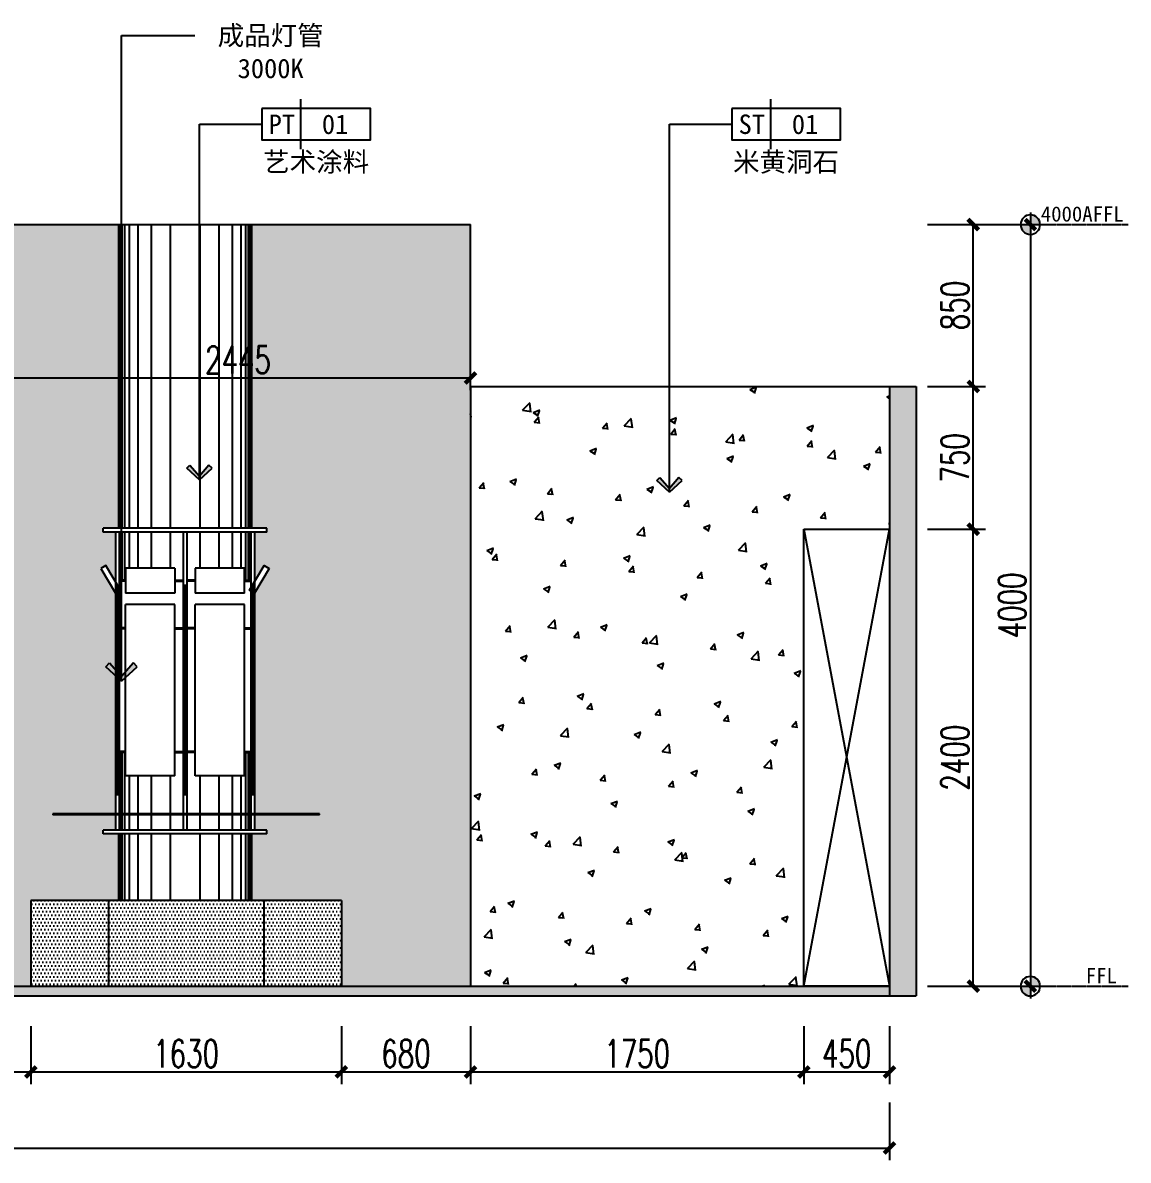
# Model space of a CAD drawing. Header units: millimetres. Extents: x 5625199 to 7433318, y -3316392 to -2552493.
# Drawn here: x 6235339 to 6241145, y -2677437 to -2671463 of the extents above; entities that cross this region are included whole.
import ezdxf
from ezdxf.enums import TextEntityAlignment as Align

# ---------------------------------------------------------------- set-up
doc = ezdxf.new("R2010")
doc.units = ezdxf.units.MM
doc.header["$PDMODE"] = 35
doc.header["$PDSIZE"] = -10
doc.linetypes.add('M-CENTER', pattern=[11.25, 7.5, -1.25, 1.25, -1.25])
for name, color, linetype in [('155', 155, 'Continuous'), ('DIM', 7, 'Continuous'), ('PL-天花', 30, 'Continuous'), ('PL-文字标注', 2, 'Continuous')]:
    doc.layers.add(name, color=color, linetype=linetype)
doc.styles.add('03.YBC-宋体2.5', font='', dxfattribs={"width": 0.8, "height": 2.5})
doc.styles.add('dop-S', font='')
doc.styles.add('XZC', font='SIMPLEX.SHX', dxfattribs={"width": 0.7, "bigfont": 'hztxt.shx'})
doc.styles.add('标注-尺寸', font='simplex.shx', dxfattribs={"width": 0.7})
doc.styles.get('03.YBC-宋体2.5').set_extended_font_data('SimSun')
doc.styles.get('dop-S').set_extended_font_data('SimSun')
doc.linetypes.add('LED_LINE', pattern='A,12.7,-5.08,["LED",XZC,S=2.54,R=0,X=-2.54,Y=-1.27],-6.349999999999999', length=24.13)
doc.dimstyles.new('90', dxfattribs={"dimscale": 0.9, "dimtxt": 150, "dimasz": 50, "dimexe": 120, "dimexo": 150, "dimgap": 30, "dimtad": 1, "dimdec": 0, "dimrnd": 5, "dimdsep": 46, "dimtxsty": '标注-尺寸', "dimblk": 'ARCHTICK', "dimcen": 0.2, "dimclrd": 8, "dimclre": 8, "dimclrt": 2, "dimadec": 0, "dimazin": 0, "dimtfac": 1, "dimtdec": 0, "dimtmove": 2, "dimatfit": 3, "dimldrblk": 'ccccc', "dimfxl": 300, "dimfxlon": 1, "dimtolj": 1, "dimtzin": 0, "dimarcsym": 0})
doc.dimstyles.new('副本 100', dxfattribs={"dimscale": 0.8, "dimtxt": 180, "dimasz": 70, "dimexe": 80, "dimexo": 100, "dimgap": 30, "dimtad": 1, "dimdec": 0, "dimrnd": 5, "dimdsep": 46, "dimtxsty": '标注-尺寸', "dimblk": 'ARCHTICK', "dimcen": 0.2, "dimdle": 5, "dimclrd": 8, "dimclre": 8, "dimclrt": 2, "dimadec": 0, "dimazin": 0, "dimtfac": 1, "dimtdec": 0, "dimtmove": 2, "dimatfit": 3, "dimldrblk": 'ccccc', "dimfxl": 300, "dimfxlon": 1, "dimtolj": 1, "dimtzin": 0, "dimarcsym": 0})

# ---------------------------------------------------------------- blocks, each defined once
blk = doc.blocks.new('_ArchTick')
at = {"color": 0, "linetype": 'ByBlock', "const_width": 0.4}
blk.add_lwpolyline([(-0.5, -0.5), (0.5, 0.5)], dxfattribs=at)
blk = doc.blocks.new('*D245')
at = {"layer": '155', "color": 8, "lineweight": -2, "ltscale": 500, "transparency": 16777216}
for p, q in [((6222892.697539439, -2676732.718903087), (6222892.697539439, -2677036.718903087)), ((6235381.680402946, -2676732.718903087), (6235381.680402946, -2677036.718903087)), ((6222888.69753944, -2676972.718903087), (6235385.680402946, -2676972.718903087))]:
    blk.add_line(p, q, dxfattribs=at)
at = {"layer": 'Defpoints', "color": 0, "transparency": 16777216}
for p in [(6222892.697539439, -2676522.718903087), (6235381.680402946, -2676522.718903087), (6235381.680402946, -2676972.718903087)]:
    blk.add_point(p, dxfattribs=at)
at = {"layer": '155', "color": 8, "linetype": 'ByBlock', "lineweight": -2, "transparency": 16777216, "xscale": 56, "yscale": 56, "zscale": 56, "rotation": 180}
blk.add_blockref('_ArchTick', (6222892.697539439, -2676972.718903087), dxfattribs=at)
at = {"layer": '155', "color": 8, "linetype": 'ByBlock', "lineweight": -2, "transparency": 16777216, "xscale": 56, "yscale": 56, "zscale": 56}
blk.add_blockref('_ArchTick', (6235381.680402946, -2676972.718903087), dxfattribs=at)
at = {"layer": '155', "color": 2, "ltscale": 500, "transparency": 16777216, "insert": (6229137.188971193, -2676876.718903086), "char_height": 144, "attachment_point": 5, "style": '标注-尺寸'}
blk.add_mtext('\\A1;12490', dxfattribs=at)
blk = doc.blocks.new('ccccc')
h = blk.add_hatch(color=44)
h.dxf.hatch_style = 1
h.paths.add_polyline_path([(-1.713128774543291, -1.115298350458032), (-1.349075249163432, -1.474599215202033), (1e-16, 1e-16), (-1.349075249163432, 1.474599215202033), (-1.713128774543291, 1.115298350458032), (-0.4242640688316899, -1e-16)])
at = {"color": 44}
for p, q in [((-1.349075249163432, 1.474599215202033), (-1.713128774543291, 1.115298350458032)), ((-1.713128774543291, 1.115298350458032), (-0.4242640688316898, 0)), ((0, 0), (-1.349075249163432, 1.474599215202033)), ((-0.4242640688316898, 0), (-5.066636229632421, 0)), ((-1.713128774543291, -1.115298350458032), (-0.4242640688316898, 0)), ((0, 0), (-1.349075249163432, -1.474599215202033)), ((-1.349075249163432, -1.474599215202033), (-1.713128774543291, -1.115298350458032))]:
    blk.add_line(p, q, dxfattribs=at)
blk = doc.blocks.new('*D246')
at = {"layer": '155', "color": 8, "lineweight": -2, "ltscale": 500, "transparency": 16777216}
for p, q in [((6235381.680402946, -2676732.718903087), (6235381.680402946, -2677036.718903087)), ((6237012.620510621, -2676732.718903087), (6237012.620510621, -2677036.718903087)), ((6235377.680402946, -2676972.718903087), (6237016.620510622, -2676972.718903087))]:
    blk.add_line(p, q, dxfattribs=at)
at = {"layer": 'Defpoints', "color": 0, "transparency": 16777216}
for p in [(6235381.680402946, -2676522.718903087), (6237012.620510621, -2676522.718903087), (6237012.620510621, -2676972.718903087)]:
    blk.add_point(p, dxfattribs=at)
at = {"layer": '155', "color": 8, "linetype": 'ByBlock', "lineweight": -2, "transparency": 16777216, "xscale": 56, "yscale": 56, "zscale": 56, "rotation": 180}
blk.add_blockref('_ArchTick', (6235381.680402946, -2676972.718903087), dxfattribs=at)
at = {"layer": '155', "color": 8, "linetype": 'ByBlock', "lineweight": -2, "transparency": 16777216, "xscale": 56, "yscale": 56, "zscale": 56}
blk.add_blockref('_ArchTick', (6237012.620510621, -2676972.718903087), dxfattribs=at)
at = {"layer": '155', "color": 2, "ltscale": 500, "transparency": 16777216, "insert": (6236197.150456783, -2676876.718903086), "char_height": 144, "attachment_point": 5, "style": '标注-尺寸'}
blk.add_mtext('\\A1;1630', dxfattribs=at)
blk = doc.blocks.new('*D247')
at = {"layer": '155', "color": 8, "lineweight": -2, "ltscale": 500, "transparency": 16777216}
for p, q in [((6237012.620510621, -2676732.718903087), (6237012.620510621, -2677036.718903087)), ((6237690.949587491, -2676732.718903087), (6237690.949587491, -2677036.718903087)), ((6237008.620510621, -2676972.718903087), (6237694.949587492, -2676972.718903087))]:
    blk.add_line(p, q, dxfattribs=at)
at = {"layer": 'Defpoints', "color": 0, "transparency": 16777216}
for p in [(6237690.949587491, -2676394.613368108), (6237012.620510621, -2676522.718903087), (6237690.949587491, -2676972.718903087)]:
    blk.add_point(p, dxfattribs=at)
at = {"layer": '155', "color": 8, "linetype": 'ByBlock', "lineweight": -2, "transparency": 16777216, "xscale": 56, "yscale": 56, "zscale": 56, "rotation": 180}
blk.add_blockref('_ArchTick', (6237012.620510621, -2676972.718903087), dxfattribs=at)
at = {"layer": '155', "color": 8, "linetype": 'ByBlock', "lineweight": -2, "transparency": 16777216, "xscale": 56, "yscale": 56, "zscale": 56}
blk.add_blockref('_ArchTick', (6237690.949587491, -2676972.718903087), dxfattribs=at)
at = {"layer": '155', "color": 2, "ltscale": 500, "transparency": 16777216, "insert": (6237351.785049057, -2676876.718903086), "char_height": 144, "attachment_point": 5, "style": '标注-尺寸'}
blk.add_mtext('\\A1;680', dxfattribs=at)
blk = doc.blocks.new('*D248')
at = {"layer": '155', "color": 8, "lineweight": -2, "ltscale": 500, "transparency": 16777216}
for p, q in [((6237690.949587491, -2676732.718903087), (6237690.949587491, -2677036.718903087)), ((6239441.164102433, -2676732.718903087), (6239441.164102433, -2677036.718903087)), ((6237686.949587491, -2676972.718903087), (6239445.164102432, -2676972.718903087))]:
    blk.add_line(p, q, dxfattribs=at)
at = {"layer": 'Defpoints', "color": 0, "transparency": 16777216}
for p in [(6237690.949587491, -2676394.613368108), (6239441.164102433, -2676522.718903087), (6239441.164102433, -2676972.718903087)]:
    blk.add_point(p, dxfattribs=at)
at = {"layer": '155', "color": 8, "linetype": 'ByBlock', "lineweight": -2, "transparency": 16777216, "xscale": 56, "yscale": 56, "zscale": 56, "rotation": 180}
blk.add_blockref('_ArchTick', (6237690.949587491, -2676972.718903087), dxfattribs=at)
at = {"layer": '155', "color": 8, "linetype": 'ByBlock', "lineweight": -2, "transparency": 16777216, "xscale": 56, "yscale": 56, "zscale": 56}
blk.add_blockref('_ArchTick', (6239441.164102433, -2676972.718903087), dxfattribs=at)
at = {"layer": '155', "color": 2, "ltscale": 500, "transparency": 16777216, "insert": (6238566.056844962, -2676876.718903086), "char_height": 144, "attachment_point": 5, "style": '标注-尺寸'}
blk.add_mtext('\\A1;1750', dxfattribs=at)
blk = doc.blocks.new('*D249')
at = {"layer": '155', "color": 8, "lineweight": -2, "ltscale": 500, "transparency": 16777216}
for p, q in [((6239441.164102433, -2676732.718903087), (6239441.164102433, -2677036.718903087)), ((6239891.164102432, -2676732.718903087), (6239891.164102432, -2677036.718903087)), ((6239437.164102432, -2676972.718903087), (6239895.164102432, -2676972.718903087))]:
    blk.add_line(p, q, dxfattribs=at)
at = {"layer": 'Defpoints', "color": 0, "transparency": 16777216}
for p in [(6239441.164102433, -2676522.718903087), (6239891.164102432, -2676572.718903087), (6239891.164102432, -2676972.718903087)]:
    blk.add_point(p, dxfattribs=at)
at = {"layer": '155', "color": 8, "linetype": 'ByBlock', "lineweight": -2, "transparency": 16777216, "xscale": 56, "yscale": 56, "zscale": 56, "rotation": 180}
blk.add_blockref('_ArchTick', (6239441.164102433, -2676972.718903087), dxfattribs=at)
at = {"layer": '155', "color": 8, "linetype": 'ByBlock', "lineweight": -2, "transparency": 16777216, "xscale": 56, "yscale": 56, "zscale": 56}
blk.add_blockref('_ArchTick', (6239891.164102432, -2676972.718903087), dxfattribs=at)
at = {"layer": '155', "color": 2, "ltscale": 500, "transparency": 16777216, "insert": (6239666.164102431, -2676876.718903086), "char_height": 144, "attachment_point": 5, "style": '标注-尺寸'}
blk.add_mtext('\\A1;450', dxfattribs=at)
blk = doc.blocks.new('*D370')
at = {"layer": '155', "color": 8, "lineweight": -2, "ltscale": 500, "transparency": 16777216}
for p, q in [((6216061.580152604, -2677132.718903087), (6216061.580152604, -2677436.718903087)), ((6239891.164102432, -2677132.718903087), (6239891.164102432, -2677436.718903087)), ((6216057.580152604, -2677372.718903086), (6239895.164102432, -2677372.718903086))]:
    blk.add_line(p, q, dxfattribs=at)
at = {"layer": 'Defpoints', "color": 0, "transparency": 16777216}
for p in [(6216061.580152604, -2676522.718903087), (6239891.164102432, -2676572.718903087), (6239891.164102432, -2677372.718903086)]:
    blk.add_point(p, dxfattribs=at)
at = {"layer": '155', "color": 8, "linetype": 'ByBlock', "lineweight": -2, "transparency": 16777216, "xscale": 56, "yscale": 56, "zscale": 56, "rotation": 180}
blk.add_blockref('_ArchTick', (6216061.580152604, -2677372.718903086), dxfattribs=at)
at = {"layer": '155', "color": 8, "linetype": 'ByBlock', "lineweight": -2, "transparency": 16777216, "xscale": 56, "yscale": 56, "zscale": 56}
blk.add_blockref('_ArchTick', (6239891.164102432, -2677372.718903086), dxfattribs=at)
at = {"layer": '155', "color": 2, "ltscale": 500, "transparency": 16777216, "insert": (6227976.372127518, -2677276.718903087), "char_height": 144, "attachment_point": 5, "style": '标注-尺寸'}
blk.add_mtext('\\A1;23830', dxfattribs=at)
blk = doc.blocks.new('子标高')
h = blk.add_hatch(color=256)
edge = h.paths.add_edge_path()
edge.add_arc((-600.2409431565975, 0.2411642588631366), 50.95940477876863, 89.72884797535391, 180.2711520246482, ccw=False)
edge.add_line((-599.9997788977342, 51.19999838216973), (-599.9997788977342, -3.638e-12))
edge.add_line((-599.9997788977342, 0), (-651.1997772799077, 0))
edge = h.paths.add_edge_path()
edge.add_arc((-599.7586146388712, -0.2411642588667746), 50.95940477876958, -90.27115202464557, 0.271152024646824, ccw=False)
edge.add_line((-599.9997788977342, -51.19999838217336), (-599.9997788977342, 0))
edge.add_line((-599.9997788977342, 0), (-548.7997805155609, 0))
for p, q in [((-599.9997788977342, 63.99999797771307), (-599.9997788977342, -63.9999979777167)), ((-200, 0), (-709.9997754219294, 0))]:
    blk.add_line(p, q)
at = {"linetype": 'M-CENTER', "ltscale": 0.5}
blk.add_line((-709.9997754219294, -3.63798e-11), (-1113.972843062991, 9.8225428e-09), dxfattribs=at)
at = {"color": 5}
blk.add_circle((-599.9997788977342, 0), 51.19999838217196, dxfattribs=at)
at = {"style": 'dop-S'}
blk.add_attdef('标高', (-1232.206651260485, 15.99306680168956), '', height=99.99999684017963, dxfattribs=at)
blk = doc.blocks.new('母标高')
h = blk.add_hatch(color=256)
edge = h.paths.add_edge_path()
edge.add_arc((-600.2409431565975, 0.2411642588631366), 50.95940477876863, 89.72884797535391, 180.2711520246482, ccw=False)
edge.add_line((-599.9997788977342, 51.19999838216973), (-599.9997788977342, -3.638e-12))
edge.add_line((-599.9997788977342, 0), (-651.1997772799077, 0))
edge = h.paths.add_edge_path()
edge.add_arc((-599.7586146388712, -0.2411642588667746), 50.95940477876958, -90.27115202464557, 0.271152024646824, ccw=False)
edge.add_line((-599.9997788977342, -51.19999838217336), (-599.9997788977342, 0))
edge.add_line((-599.9997788977342, 0), (-548.7997805155609, 0))
for p, q in [((-599.9997788977342, 63.99999797771307), (-599.9997788977342, -63.9999979777167)), ((-200, 0), (-709.9997754219294, 0))]:
    blk.add_line(p, q)
at = {"linetype": 'M-CENTER', "ltscale": 0.5}
blk.add_line((-709.9997754219294, -3.63798e-11), (-1113.972843062991, 9.8225428e-09), dxfattribs=at)
at = {"color": 5}
blk.add_circle((-599.9997788977342, 0), 51.19999838217196, dxfattribs=at)
at = {"style": 'dop-S'}
blk.add_attdef('标高', (-1104.391530706991, 15.99306680168956), '', height=99.99999684017963, dxfattribs=at)
blk = doc.blocks.new('*D472')
at = {"layer": '155', "color": 8, "lineweight": -2, "ltscale": 500, "transparency": 16777216}
for p, q in [((6240091.269819521, -2674122.718903086), (6240395.269819521, -2674122.718903086)), ((6240331.269819521, -2676526.718903087), (6240331.269819521, -2674118.718903086)), ((6240091.269819521, -2676522.718903087), (6240395.269819521, -2676522.718903087))]:
    blk.add_line(p, q, dxfattribs=at)
at = {"layer": 'Defpoints', "color": 0, "transparency": 16777216}
for p in [(6239441.164102433, -2674122.718903086), (6240331.269819521, -2674122.718903086), (6239219.392848182, -2676522.718903087)]:
    blk.add_point(p, dxfattribs=at)
at = {"layer": '155', "color": 8, "linetype": 'ByBlock', "lineweight": -2, "transparency": 16777216, "xscale": 56, "yscale": 56, "zscale": 56}
for p, rotation in [((6240331.269819521, -2674122.718903086), 90), ((6240331.269819521, -2676522.718903087), 270)]:
    blk.add_blockref('_ArchTick', p, dxfattribs=dict(at, rotation=rotation))
at = {"layer": '155', "color": 2, "ltscale": 500, "transparency": 16777216, "insert": (6240235.269819521, -2675322.718903087), "char_height": 144, "attachment_point": 5, "rotation": 90, "style": '标注-尺寸'}
blk.add_mtext('\\A1;2400', dxfattribs=at)
blk = doc.blocks.new('*D473')
at = {"layer": '155', "color": 8, "lineweight": -2, "ltscale": 500, "transparency": 16777216}
for p, q in [((6240091.269819521, -2673372.718903087), (6240395.269819521, -2673372.718903087)), ((6240331.269819521, -2674126.718903087), (6240331.269819521, -2673368.718903087)), ((6240091.269819521, -2674122.718903086), (6240395.269819521, -2674122.718903086))]:
    blk.add_line(p, q, dxfattribs=at)
at = {"layer": 'Defpoints', "color": 0, "transparency": 16777216}
for p in [(6237922.580666791, -2673372.718903087), (6240331.269819521, -2673372.718903087), (6239441.164102433, -2674122.718903086)]:
    blk.add_point(p, dxfattribs=at)
at = {"layer": '155', "color": 8, "linetype": 'ByBlock', "lineweight": -2, "transparency": 16777216, "xscale": 56, "yscale": 56, "zscale": 56}
for p, rotation in [((6240331.269819521, -2673372.718903087), 90), ((6240331.269819521, -2674122.718903086), 270)]:
    blk.add_blockref('_ArchTick', p, dxfattribs=dict(at, rotation=rotation))
at = {"layer": '155', "color": 2, "ltscale": 500, "transparency": 16777216, "insert": (6240235.269819521, -2673747.718903087), "char_height": 144, "attachment_point": 5, "rotation": 90, "style": '标注-尺寸'}
blk.add_mtext('\\A1;750', dxfattribs=at)
blk = doc.blocks.new('*D474')
at = {"layer": '155', "color": 8, "lineweight": -2, "ltscale": 500, "transparency": 16777216}
for p, q in [((6240091.269819521, -2672522.718903087), (6240395.269819521, -2672522.718903087)), ((6240331.269819521, -2673376.718903087), (6240331.269819521, -2672518.718903087)), ((6240091.269819521, -2673372.718903087), (6240395.269819521, -2673372.718903087))]:
    blk.add_line(p, q, dxfattribs=at)
at = {"layer": 'Defpoints', "color": 0, "transparency": 16777216}
for p in [(6237690.949587491, -2672522.718903087), (6240331.269819521, -2672522.718903087), (6237922.580666791, -2673372.718903087)]:
    blk.add_point(p, dxfattribs=at)
at = {"layer": '155', "color": 8, "linetype": 'ByBlock', "lineweight": -2, "transparency": 16777216, "xscale": 56, "yscale": 56, "zscale": 56}
for p, rotation in [((6240331.269819521, -2672522.718903087), 90), ((6240331.269819521, -2673372.718903087), 270)]:
    blk.add_blockref('_ArchTick', p, dxfattribs=dict(at, rotation=rotation))
at = {"layer": '155', "color": 2, "ltscale": 500, "transparency": 16777216, "insert": (6240235.269819521, -2672947.718903087), "char_height": 144, "attachment_point": 5, "rotation": 90, "style": '标注-尺寸'}
blk.add_mtext('\\A1;850', dxfattribs=at)
blk = doc.blocks.new('*D475')
at = {"layer": '155', "color": 8, "lineweight": -2, "ltscale": 500, "transparency": 16777216}
for p, q in [((6240391.269598419, -2672522.718903087), (6240695.269598419, -2672522.718903087)), ((6240631.269598419, -2672518.718903087), (6240631.269598419, -2676526.718903087)), ((6240391.269598419, -2676522.718903087), (6240695.269598419, -2676522.718903087))]:
    blk.add_line(p, q, dxfattribs=at)
at = {"layer": 'Defpoints', "color": 0, "transparency": 16777216}
for p in [(6237690.949587491, -2672522.718903087), (6238831.370305717, -2676522.718903087), (6240631.269598419, -2676522.718903087)]:
    blk.add_point(p, dxfattribs=at)
at = {"layer": '155', "color": 8, "linetype": 'ByBlock', "lineweight": -2, "transparency": 16777216, "xscale": 56, "yscale": 56, "zscale": 56}
for p, rotation in [((6240631.269598419, -2672522.718903087), 90), ((6240631.269598419, -2676522.718903087), 270)]:
    blk.add_blockref('_ArchTick', p, dxfattribs=dict(at, rotation=rotation))
at = {"layer": '155', "color": 2, "ltscale": 500, "transparency": 16777216, "insert": (6240535.269598418, -2674522.718903087), "char_height": 144, "attachment_point": 5, "rotation": 90, "style": '标注-尺寸'}
blk.add_mtext('\\A1;4000', dxfattribs=at)
blk = doc.blocks.new('*D476')
at = {"layer": '155', "color": 8, "lineweight": -2, "ltscale": 500, "transparency": 16777216}
for p, q in [((6235248.44763785, -2673568.6005601), (6235248.44763785, -2673264.600560099)), ((6237690.949587491, -2673392.718903087), (6237690.949587491, -2673264.600560099)), ((6237694.949587492, -2673328.6005601), (6235244.44763785, -2673328.6005601))]:
    blk.add_line(p, q, dxfattribs=at)
at = {"layer": 'Defpoints', "color": 0, "transparency": 16777216}
for p in [(6235248.44763785, -2673328.6005601), (6237690.949587491, -2673472.718903087), (6235248.44763785, -2673672.718903087)]:
    blk.add_point(p, dxfattribs=at)
at = {"layer": '155', "color": 8, "linetype": 'ByBlock', "lineweight": -2, "transparency": 16777216, "xscale": 56, "yscale": 56, "zscale": 56, "rotation": 180}
blk.add_blockref('_ArchTick', (6235248.44763785, -2673328.6005601), dxfattribs=at)
at = {"layer": '155', "color": 8, "linetype": 'ByBlock', "lineweight": -2, "transparency": 16777216, "xscale": 56, "yscale": 56, "zscale": 56}
blk.add_blockref('_ArchTick', (6237690.949587491, -2673328.6005601), dxfattribs=at)
at = {"layer": '155', "color": 2, "ltscale": 500, "transparency": 16777216, "insert": (6236469.698612672, -2673232.600560099), "char_height": 144, "attachment_point": 5, "style": '标注-尺寸'}
blk.add_mtext('\\A1;2445', dxfattribs=at)
blk = doc.blocks.new('*U604')
at = {"color": 50}
blk.add_line((-9.000000000004574, 3.200000000014711), (-9.000000000004574, -3.200000000014711), dxfattribs=at)
at = {"color": 150}
blk.add_lwpolyline([(-14.00000000000457, 2.000000000014665), (-13.99999999999542, -2.000000000014665), (4.5759e-12, -2.000000000014665), (-4.5759e-12, 2.000000000014665)], close=True, dxfattribs=at)
at = {"color": 50, "style": '03.YBC-宋体2.5', "flags": 8}
for tag, p in [('PT', (-11.41203370425435, -0.0169426641272139)), ('01', (-4.560573803961943, -0.0169426641272139)), ('材料名称', (-7.000000000004575, -4.854991556547588))]:
    blk.add_attdef(tag, text='', height=2.5, dxfattribs=at).set_placement(p, align=Align.MIDDLE_CENTER)

msp = doc.modelspace()

# ---------------------------------------------------------------- hatches: boundary and pattern name
at = {"layer": '155', "ltscale": 500}
h = msp.add_hatch(dxfattribs=at)
h.set_pattern_fill('CONC', color=250, scale=8)
h.set_pattern_definition([(0, (273595.864621, -417279.7072739999), (0, 203.2), [0, -203.2]), (0, (273597.896621, -417350.827274), (0, 203.2), [0, -203.2]), (0, (273603.992621, -417241.099274), (0, 203.2), [0, -203.2]), (338.1986, (273498.328621, -417304.091274), (609.6000554757884, -203.1999818137321), [21.8852496, -1072.3802784]), (216.8699, (273518.648621, -417312.219274), (609.5999833019285, 406.400025047106), [10.16, -1005.84]), (130.6013, (273510.520621, -417318.315274), (1016.000085595377, -1219.199800489247), [18.734024, -1854.6773168]), (206.5651, (273443.464621, -417342.699274), (-203.1998288935924, -203.2002660693446), [4.543755199999999, -449.8252624]), (326.3099, (273439.400621, -417344.731274), (406.3999101390997, -203.2002711718613), [7.3265792, -725.3215872]), (108.4349, (273445.496621, -417348.7952739999), (-203.1996755348543, 406.4000883092897), [6.4257936, -636.149096]), (225, (273573.512621, -417363.0192740001), (-2.84e-14, -203.2000628800271), [8.6209632, -278.7471184]), (0, (273567.416621, -417369.115274), (203.2, 203.2), [12.192, -191.008]), (135, (273579.608621, -417369.115274), (-203.2000651427688, 1.42e-14), [8.62096, -278.7471184]), (251.5651, (273549.128621, -417232.971274), (203.1996750288869, 406.4000918510402), [6.425792, -636.149096]), (0, (273547.096621, -417239.0672739999), (203.2, 203.2), [10.16, -193.04]), (143.1301, (273557.256621, -417239.0672739999), (-609.5999833019285, 406.4000250471062), [10.16, -1005.84]), (213.6901, (273441.432621, -417230.9392739999), (406.3999074765397, 203.2002693968192), [7.326576, -725.3215872]), (341.5650999999999, (273435.336621, -417235.003274), (-406.4000918510401, 203.1996750288873), [12.851584, -629.7233023999999]), (126.8699, (273447.528621, -417239.0672739999), (406.400025047106, -609.5999833019285), [10.16, -1005.84]), (0, (273500.360621, -417239.0672739999), (0, 203.2), [0, -203.2]), (0, (273445.496621, -417291.899274), (0, 203.2), [0, -203.2]), (0, (273502.392621, -417367.083274), (0, 203.2), [0, -203.2]), (0, (273557.256621, -417304.091274), (0, 203.2), [0, -203.2]), (0, (273498.328621, -417269.547274), (0, 203.2), [0, -203.2]), (0, (273453.624621, -417263.451274), (0, 203.2), [0, -203.2]), (0, (273471.912621, -417275.6432739999), (0, 203.2), [0, -203.2]), (0, (273463.784621, -417324.4112739999), (0, 203.2), [0, -203.2]), (0, (273415.016621, -417316.283274), (0, 203.2), [0, -203.2]), (0, (273417.048621, -417269.547274), (0, 203.2), [0, -203.2]), (0, (273410.952621, -417224.843274), (0, 203.2), [0, -203.2]), (0, (273473.944621, -417216.7152740001), (0, 203.2), [0, -203.2]), (0, (273518.648621, -417208.587274), (0, 203.2), [0, -203.2]), (0, (273589.768621, -417216.7152740001), (0, 203.2), [0, -203.2]), (0, (273541.0006209999, -417279.7072739999), (0, 203.2), [0, -203.2]), (0, (273520.680621, -417243.131274), (0, 203.2), [0, -203.2]), (0, (273536.936621, -417340.667274), (0, 203.2), [0, -203.2]), (0, (273475.976621, -417350.827274), (0, 203.2), [0, -203.2]), (0, (273536.936621, -417395.531274), (0, 203.2), [0, -203.2]), (0, (273469.880621, -417383.3392739999), (0, 203.2), [0, -203.2]), (0, (273404.856621, -417389.435274), (0, 203.2), [0, -203.2]), (0, (273429.2406210001, -417399.595274), (0, 203.2), [0, -203.2]), (0, (273431.272621, -417371.1472739999), (0, 203.2), [0, -203.2]), (0, (273567.416621, -417403.659274), (0, 203.2), [0, -203.2]), (0, (273591.800621, -417320.347274), (0, 203.2), [0, -203.2]), (0, (273581.640621, -417259.387274), (0, 203.2), [0, -203.2]), (0, (273488.168621, -417405.691274), (0, 203.2), [0, -203.2])])
h.paths.add_polyline_path([(6221706.489075836, -2674457.718903087), (6221629.824633869, -2674328.790382822), (6221655.610337919, -2674313.457494429), (6221706.170715699, -2674398.486153395), (6221706.170715699, -2674137.718903087), (6221641.241131251, -2674137.718903087), (6221641.241131251, -2674117.718903087), (6221723.24113125, -2674117.718903087), (6221723.24113125, -2672522.718903087), (6216061.580152604, -2672522.718903087), (6216061.580152604, -2676522.718903087), (6216557.394488718, -2676522.718903087), (6216557.394488718, -2674122.718903086), (6218016.586826595, -2674122.718903086), (6218016.586826595, -2676522.718903087), (6221261.757431764, -2676522.718903087), (6221261.757431764, -2676072.718903086), (6221721.24113125, -2676072.718903086), (6221721.24113125, -2675722.718903087), (6221641.241131251, -2675722.718903087), (6221641.241131251, -2675702.718903087), (6221706.170715699, -2675702.718903087)])
h.paths.add_polyline_path([(6222436.311546801, -2675622.718903087), (6222694.328664666, -2675622.718903087), (6222694.328664666, -2673672.718903087), (6235248.44763785, -2673672.718903087), (6235248.44763785, -2675622.718903087), (6222777.227485602, -2675622.718903087), (6222694.328664666, -2675622.718903087), (6222436.311546801, -2675622.718903087), (6222436.311546801, -2675702.718903087), (6222501.241131251, -2675702.718903087), (6222501.241131251, -2675722.718903087), (6222421.24113125, -2675722.718903087), (6222421.24113125, -2676072.718903086), (6222892.697539439, -2676072.718903086), (6222892.697539439, -2676522.718903087), (6235381.680402946, -2676522.718903087), (6235381.680402946, -2676072.718903086), (6235841.164102432, -2676072.718903086), (6235841.164102432, -2675722.718903087), (6235761.164102432, -2675722.718903087), (6235761.164102432, -2675702.718903087), (6235826.09368688, -2675702.718903087), (6235826.412047018, -2674457.718903087), (6235749.74760505, -2674328.790382822), (6235775.533309102, -2674313.457494429), (6235826.09368688, -2674398.486153395), (6235826.09368688, -2674137.718903087), (6235761.164102432, -2674137.718903087), (6235761.164102432, -2674117.718903087), (6235843.164102432, -2674117.718903087), (6235843.164102432, -2672522.718903087), (6222419.241131251, -2672522.718903087), (6222419.241131251, -2674117.718903087), (6222501.241131251, -2674117.718903087), (6222501.241131251, -2674137.718903087), (6222436.311546801, -2674137.718903087), (6222436.311546801, -2674398.486153397), (6222486.871924582, -2674313.457494429), (6222512.657628633, -2674328.790382822), (6222435.993186666, -2674457.718903087)])
h.paths.add_polyline_path([(6236621.164102432, -2675702.718903087), (6236621.164102432, -2675722.718903087), (6236541.164102431, -2675722.718903087), (6236541.164102431, -2676072.718903086), (6236604.885483703, -2676072.718903086), (6237012.620510621, -2676072.718903086), (6237012.620510621, -2676522.718903087), (6237690.949587491, -2676522.718903087), (6237690.949587491, -2673372.718903087), (6237690.949587491, -2672522.718903087), (6236541.164102431, -2672522.718903087), (6236539.164102432, -2672522.718903087), (6236539.164102432, -2674117.718903087), (6236541.164102431, -2674117.718903087), (6236621.164102432, -2674117.718903087), (6236621.164102432, -2674137.718903087), (6236556.234517983, -2674137.718903087), (6236556.234517983, -2674398.486153397), (6236606.794895764, -2674313.457494429), (6236632.580599814, -2674328.790382822), (6236555.916157847, -2674457.718903087), (6236556.187211457, -2675517.718903086), (6236556.212782552, -2675617.718903087), (6236556.214061106, -2675622.718903087), (6236556.234517983, -2675702.718903087)])
h = msp.add_hatch(dxfattribs=at)
h.set_pattern_fill('砂石碎砖', color=250, scale=50)
h.set_pattern_definition([(50, (273402.824621, -417409.755274), (358.6300905343323, -31.37606684850995), [37.5, -412.5]), (355, (273402.824621, -417409.755274), (-69.37566331981854, 376.0960665449608), [30, -330]), (100.4514, (273432.710461, -417412.3699439999), (289.2546908570108, 344.7197710304768), [31.870095, -350.571055]), (46.1842, (273402.824621, -417309.7552739999), (533.620521426545, -82.75950439514035), [56.25, -618.75]), (96.6356, (273447.2929935, -417316.6519275), (467.3313507877494, 487.0589352191122), [47.805144, -525.8564999999999]), (351.1842000000001, (273402.824621, -417309.7552739999), (467.3309725668137, 487.0593004626623), [45, -495]), (21, (273452.824621, -417334.755274), (298.4535257008629, -201.309444399089), [37.5, -412.5]), (326, (273452.824621, -417334.755274), (121.6576688624226, 362.5750205662513), [30, -330]), (71.4514, (273477.6957375, -417351.531077), (420.1113142907449, 161.2652483549762), [31.870095, -350.571055])])
h.paths.add_polyline_path([(6239891.164102432, -2673372.718903087), (6237690.949587491, -2673372.718903087), (6237690.949587491, -2676522.718903087), (6239441.164102433, -2676522.718903087), (6239441.164102433, -2674122.718903086), (6239891.164102432, -2674122.718903086)])
h = msp.add_hatch(dxfattribs=at)
h.set_pattern_fill('钢筋混凝土', color=250, scale=3, angle=180)
h.set_pattern_definition([(45, (287526.7408293976, -417409.755274), (-5.303300858899105, 5.303300858899106), []), (50, (287526.7408293976, -417409.755274), (21.5178054780226, -1.882564049477853), [2.249999999999997, -24.74999999999998]), (355, (287526.7408293976, -417409.755274), (-4.162540008390001, 22.56576401100035), [1.799999999999999, -19.8]), (100.4514, (287528.5339797976, -417409.9121542), (17.35528145142065, 20.68318626182861), [1.912205699999998, -21.03426335999998]), (46.1842, (287526.7408293976, -417403.755274), (32.01723145876933, -4.965570429870544), [3.375, -37.125]), (96.6356, (287529.4089317476, -417404.16907321), (28.0398811664611, 29.22353612701325), [2.86830864, -31.55139]), (351.1842000000001, (287526.7408293976, -417403.755274), (28.03985835400882, 29.22355802775973), [2.7, -29.7]), (21, (287529.7408293976, -417405.255274), (17.90721156355385, -12.07856671996016), [2.25, -24.75]), (326, (287529.7408293976, -417405.255274), (7.299459957647467, 21.75450135140559), [1.799999999999998, -19.79999999999998]), (71.4514, (287531.2330963876, -417406.26182218), (25.20667885744471, 9.67591490129857), [1.912205699999999, -21.03426336]), (37.5, (287526.7408293976, -417409.755274), (0.3647956595187181, 9.986815614939346), [0, -19.56, 0, -20.1, 0, -19.875]), (7.499999999999999, (287526.7408293976, -417409.755274), (7.892086123264457, 11.83235135647081), [0, -11.45999999999999, 0, -19.10999999999998, 0, -7.574999999999995]), (327.5, (287520.0508293976, -417409.755274), (16.01467308517227, -0.6766461520313927), [0, -7.499999999999998, 0, -23.39999999999999, 0, -31.04999999999999]), (317.5, (287517.0508293976, -417409.755274), (17.49558508027159, 3.003149469969531), [0, -9.75, 0, -15.54, 0, -22.05])])
h.paths.add_polyline_path([(6239891.164102432, -2673372.718903087), (6239891.164102432, -2676572.718903087), (6240031.269819521, -2676572.718903087), (6240031.269819521, -2673372.718903087)])
h = msp.add_hatch(dxfattribs=at)
h.set_pattern_fill('DOTS', color=250, scale=12)
h.set_pattern_definition([(0, (509795.9655130999, -417409.7552740001), (9.524999999999999, 19.05), [0, -19.05])])
h.paths.add_polyline_path([(6235381.680402946, -2676072.718903086), (6235381.680402946, -2676522.718903087), (6235789.415429864, -2676522.718903087), (6235789.415429864, -2676072.718903086)])
h.paths.add_polyline_path([(6235789.415429864, -2676072.718903086), (6235789.415429864, -2676522.718903087), (6236604.885483703, -2676522.718903087), (6236604.885483703, -2676072.718903086), (6236541.164102431, -2676072.718903086), (6236539.164102432, -2676072.718903086), (6236536.164102432, -2676072.718903086), (6236531.164102432, -2676072.718903086), (6236523.164102433, -2676072.718903086), (6236509.164102431, -2676072.718903086), (6236484.164102432, -2676072.718903086), (6236439.164102432, -2676072.718903086), (6236369.164102433, -2676072.718903086), (6236269.164102432, -2676072.718903086), (6236113.164102432, -2676072.718903086), (6236013.164102432, -2676072.718903086), (6235943.164102431, -2676072.718903086), (6235898.164102433, -2676072.718903086), (6235873.164102432, -2676072.718903086), (6235859.164102432, -2676072.718903086), (6235851.164102432, -2676072.718903086), (6235846.164102432, -2676072.718903086), (6235843.164102432, -2676072.718903086), (6235841.164102432, -2676072.718903086)])
h.paths.add_polyline_path([(6236604.885483703, -2676522.718903087), (6237012.620510621, -2676522.718903087), (6237012.620510621, -2676072.718903086), (6236604.885483703, -2676072.718903086)])
h = msp.add_hatch(color=250, dxfattribs=at)
h.dxf.hatch_style = 1
h.paths.add_polyline_path([(6239891.164102432, -2676572.718903087), (6239891.164102432, -2676522.718903087), (6216061.580152604, -2676522.718903087), (6216061.580152604, -2676572.718903087)])

# ---------------------------------------------------------------- linework, layer by layer
at = {"layer": '155', "color": 0, "ltscale": 500}
for p, q in [((6215921.576992769, -2672522.718903087), (6237690.949587491, -2672522.718903087)), ((6237690.949587491, -2673372.718903087), (6237690.949587491, -2672522.718903087)), ((6237690.949587491, -2673372.718903087), (6240031.269819521, -2673372.718903087)), ((6239891.164102432, -2673372.718903087), (6239891.164102432, -2676572.718903087)), ((6240031.269819521, -2673372.718903087), (6240031.269819521, -2676572.718903087)), ((6216061.580152604, -2676522.718903087), (6239891.164102432, -2676522.718903087)), ((6215921.576992769, -2676572.718903087), (6240031.269819521, -2676572.718903087))]:
    msp.add_line(p, q, dxfattribs=at)
at = {"layer": '155', "color": 5, "ltscale": 500}
for p, q in [((6235841.164102432, -2672522.718903087), (6235841.164102432, -2674117.718903087)), ((6236541.164102431, -2672522.718903087), (6236541.164102431, -2674117.718903087)), ((6235841.164102432, -2675722.718903087), (6235841.164102432, -2676072.718903086)), ((6236541.164102431, -2675722.718903087), (6236541.164102431, -2676072.718903086)), ((6237012.620510621, -2676072.718903086), (6235381.680402946, -2676072.718903086)), ((6235381.680402946, -2676072.718903086), (6235381.680402946, -2676522.718903087)), ((6237012.620510621, -2676072.718903086), (6237012.620510621, -2676522.718903087))]:
    msp.add_line(p, q, dxfattribs=at)
at = {"layer": '155', "color": 250, "ltscale": 500}
for p, q in [((6235843.164102432, -2672522.718903087), (6235843.164102432, -2674117.718903087)), ((6235846.164102432, -2672522.718903087), (6235846.164102432, -2674117.718903087)), ((6235851.164102432, -2672522.718903087), (6235851.164102432, -2674117.718903087)), ((6235859.164102432, -2672522.718903087), (6235859.164102432, -2674117.718903087)), ((6235873.164102432, -2672522.718903087), (6235873.164102432, -2674117.718903087)), ((6235898.164102433, -2672522.718903087), (6235898.164102433, -2674117.718903087)), ((6235943.164102431, -2672522.718903087), (6235943.164102431, -2674117.718903087)), ((6236013.164102432, -2672522.718903087), (6236013.164102432, -2674117.718903087)), ((6236113.164102432, -2672522.718903087), (6236113.164102432, -2674117.718903087)), ((6236269.164102432, -2672522.718903087), (6236269.164102432, -2674117.718903087)), ((6236369.164102433, -2672522.718903087), (6236369.164102433, -2674117.718903087)), ((6236439.164102432, -2672522.718903087), (6236439.164102432, -2674117.718903087)), ((6236484.164102432, -2672522.718903087), (6236484.164102432, -2674117.718903087)), ((6236509.164102431, -2672522.718903087), (6236509.164102431, -2674117.718903087)), ((6236523.164102433, -2672522.718903087), (6236523.164102433, -2674117.718903087)), ((6236531.164102432, -2672522.718903087), (6236531.164102432, -2674117.718903087)), ((6236536.164102432, -2672522.718903087), (6236536.164102432, -2674117.718903087)), ((6236539.164102432, -2672522.718903087), (6236539.164102432, -2674117.718903087)), ((6235846.164102432, -2674137.718903087), (6235846.164102432, -2674390.218903087)), ((6235851.164102432, -2674137.718903087), (6235851.164102432, -2674390.218903087)), ((6235859.164102432, -2674137.718903087), (6235859.164102432, -2674390.218903087)), ((6235873.164102432, -2674137.718903087), (6235873.164102432, -2674390.218903087)), ((6235898.164102433, -2674137.718903087), (6235898.164102433, -2674327.718903087)), ((6235943.164102431, -2674137.718903087), (6235943.164102431, -2674327.718903087)), ((6236013.164102432, -2674137.718903087), (6236013.164102432, -2674327.718903087)), ((6236113.164102432, -2674137.718903087), (6236113.164102432, -2674327.718903087)), ((6236269.164102432, -2674137.718903087), (6236269.164102432, -2674327.718903087)), ((6236369.164102433, -2674137.718903087), (6236369.164102433, -2674327.718903087)), ((6236439.164102432, -2674137.718903087), (6236439.164102432, -2674327.718903087)), ((6236484.164102432, -2674137.718903087), (6236484.164102432, -2674327.718903087)), ((6236509.164102431, -2674137.718903087), (6236509.164102431, -2674390.218903087)), ((6236523.164102433, -2674137.718903087), (6236523.164102433, -2674390.218903087)), ((6236531.164102432, -2674137.718903087), (6236531.164102432, -2674390.218903087)), ((6236536.164102432, -2674137.718903087), (6236536.164102432, -2674390.218903087)), ((6239441.164102433, -2674122.718903086), (6239891.164102432, -2676522.718903087)), ((6239441.164102433, -2676522.718903087), (6239891.164102432, -2674122.718903086)), ((6235846.164102432, -2675295.218903087), (6235846.164102432, -2675702.718903087)), ((6235851.164102432, -2675295.218903087), (6235851.164102432, -2675702.718903087)), ((6235859.164102432, -2675295.218903087), (6235859.164102432, -2675702.718903087)), ((6235873.164102432, -2675295.218903087), (6235873.164102432, -2675702.718903087)), ((6236509.164102431, -2675295.218903087), (6236509.164102431, -2675702.718903087)), ((6236523.164102433, -2675295.218903087), (6236523.164102433, -2675702.718903087)), ((6236531.164102432, -2675295.218903087), (6236531.164102432, -2675702.718903087)), ((6236536.164102432, -2675295.218903087), (6236536.164102432, -2675702.718903087)), ((6235898.164102433, -2675417.718903087), (6235898.164102433, -2675702.718903087)), ((6235943.164102431, -2675417.718903087), (6235943.164102431, -2675702.718903087)), ((6236013.164102432, -2675417.718903087), (6236013.164102432, -2675702.718903087)), ((6236113.164102432, -2675417.718903087), (6236113.164102432, -2675702.718903087)), ((6236269.164102432, -2675417.718903087), (6236269.164102432, -2675702.718903087)), ((6236369.164102433, -2675417.718903087), (6236369.164102433, -2675702.718903087)), ((6236439.164102432, -2675417.718903087), (6236439.164102432, -2675702.718903087)), ((6236484.164102432, -2675417.718903087), (6236484.164102432, -2675702.718903087)), ((6235843.164102432, -2675722.718903087), (6235843.164102432, -2676072.718903086)), ((6235846.164102432, -2675722.718903087), (6235846.164102432, -2676072.718903086)), ((6235851.164102432, -2675722.718903087), (6235851.164102432, -2676072.718903086)), ((6235859.164102432, -2675722.718903087), (6235859.164102432, -2676072.718903086)), ((6235873.164102432, -2675722.718903087), (6235873.164102432, -2676072.718903086)), ((6235898.164102433, -2675722.718903087), (6235898.164102433, -2676072.718903086)), ((6235943.164102431, -2675722.718903087), (6235943.164102431, -2676072.718903086)), ((6236013.164102432, -2675722.718903087), (6236013.164102432, -2676072.718903086)), ((6236113.164102432, -2675722.718903087), (6236113.164102432, -2676072.718903086)), ((6236269.164102432, -2675722.718903087), (6236269.164102432, -2676072.718903086)), ((6236369.164102433, -2675722.718903087), (6236369.164102433, -2676072.718903086)), ((6236439.164102432, -2675722.718903087), (6236439.164102432, -2676072.718903086)), ((6236484.164102432, -2675722.718903087), (6236484.164102432, -2676072.718903086)), ((6236509.164102431, -2675722.718903087), (6236509.164102431, -2676072.718903086)), ((6236523.164102433, -2675722.718903087), (6236523.164102433, -2676072.718903086)), ((6236531.164102432, -2675722.718903087), (6236531.164102432, -2676072.718903086)), ((6236536.164102432, -2675722.718903087), (6236536.164102432, -2676072.718903086)), ((6236539.164102432, -2675722.718903087), (6236539.164102432, -2676072.718903086))]:
    msp.add_line(p, q, dxfattribs=at)
at = {"layer": '155', "color": 4, "ltscale": 500}
for p, q in [((6237690.949587491, -2673372.718903087), (6237690.949587491, -2676522.718903087)), ((6236621.164102432, -2674117.718903087), (6235761.164102432, -2674117.718903087)), ((6235761.164102432, -2674137.718903087), (6235761.164102432, -2674117.718903087)), ((6236621.164102432, -2674137.718903087), (6235761.164102432, -2674137.718903087)), ((6235826.09368688, -2674137.718903087), (6235826.09368688, -2675702.718903087)), ((6235846.09368688, -2674137.718903087), (6235846.09368688, -2675702.718903087)), ((6236181.164102433, -2674137.718903087), (6236181.164102433, -2675702.718903087)), ((6236201.164102432, -2674137.718903087), (6236201.164102432, -2675702.718903087)), ((6236536.234517983, -2674137.718903087), (6236536.234517983, -2675702.718903087)), ((6236556.234517983, -2674137.718903087), (6236556.234517983, -2675702.718903087)), ((6236621.164102432, -2674137.718903087), (6236621.164102432, -2674117.718903087)), ((6235878.055211108, -2674390.218903087), (6235846.09368688, -2674390.218903087)), ((6235878.055211108, -2674395.218903087), (6235846.09368688, -2674395.218903087)), ((6236137.862832241, -2674390.218903087), (6236181.164102433, -2674390.218903087)), ((6236137.862832241, -2674395.218903087), (6236181.164102433, -2674395.218903087)), ((6236244.465372623, -2674390.218903087), (6236201.164102432, -2674390.218903087)), ((6236244.465372623, -2674395.218903087), (6236201.164102432, -2674395.218903087)), ((6236504.272993758, -2674390.218903087), (6236536.234517984, -2674390.218903087)), ((6236504.272993758, -2674395.218903087), (6236536.234517984, -2674395.218903087)), ((6235846.09368688, -2674417.718903087), (6235826.09368688, -2674417.718903087)), ((6236201.164102432, -2674417.718903087), (6236181.164102433, -2674417.718903087)), ((6236556.234517983, -2674417.718903087), (6236536.234517983, -2674417.718903087)), ((6235878.055211108, -2674640.218903087), (6235846.09368688, -2674640.218903087)), ((6235878.055211108, -2674645.218903087), (6235846.09368688, -2674645.218903087)), ((6236137.862832241, -2674640.218903087), (6236181.164102433, -2674640.218903087)), ((6236137.862832241, -2674645.218903087), (6236181.164102433, -2674645.218903087)), ((6236244.465372623, -2674640.218903087), (6236201.164102432, -2674640.218903087)), ((6236244.465372623, -2674645.218903087), (6236201.164102432, -2674645.218903087)), ((6236504.272993758, -2674640.218903087), (6236536.234517984, -2674640.218903087)), ((6236504.272993758, -2674645.218903087), (6236536.234517984, -2674645.218903087)), ((6235878.055211108, -2675290.218903087), (6235846.09368688, -2675290.218903087)), ((6235878.055211108, -2675295.218903087), (6235846.09368688, -2675295.218903087)), ((6236137.862832241, -2675290.218903087), (6236181.164102433, -2675290.218903087)), ((6236137.862832241, -2675295.218903087), (6236181.164102433, -2675295.218903087)), ((6236244.465372623, -2675290.218903087), (6236201.164102432, -2675290.218903087)), ((6236244.465372623, -2675295.218903087), (6236201.164102432, -2675295.218903087)), ((6236504.272993758, -2675290.218903087), (6236536.234517984, -2675290.218903087)), ((6236504.272993758, -2675295.218903087), (6236536.234517984, -2675295.218903087)), ((6235846.09368688, -2675517.718903086), (6235826.09368688, -2675517.718903086)), ((6236201.164102432, -2675517.718903086), (6236181.164102433, -2675517.718903086)), ((6236556.234517983, -2675517.718903086), (6236536.234517983, -2675517.718903086)), ((6236897.150456783, -2675617.718903087), (6235497.150456783, -2675617.718903087)), ((6235497.150456783, -2675617.718903087), (6235497.150456783, -2675622.718903087)), ((6236897.150456783, -2675622.718903087), (6235497.150456783, -2675622.718903087)), ((6236897.150456783, -2675622.718903087), (6236897.150456783, -2675617.718903087)), ((6236621.164102432, -2675702.718903087), (6235761.164102432, -2675702.718903087)), ((6235761.164102432, -2675722.718903087), (6235761.164102432, -2675702.718903087)), ((6236621.164102432, -2675722.718903087), (6236621.164102432, -2675702.718903087)), ((6236621.164102432, -2675722.718903087), (6235761.164102432, -2675722.718903087))]:
    msp.add_line(p, q, dxfattribs=at)
at = {"layer": '155', "color": 8, "ltscale": 500}
for p, q in [((6236137.862832241, -2674327.718903087), (6235878.055211108, -2674327.718903087)), ((6235878.055211108, -2674327.718903087), (6235878.055211108, -2674457.718903087)), ((6236137.862832241, -2674327.718903087), (6236137.862832241, -2674457.718903087)), ((6236504.272993755, -2674327.718903087), (6236244.465372621, -2674327.718903087)), ((6236244.465372621, -2674327.718903087), (6236244.465372621, -2674457.718903087)), ((6236504.272993755, -2674457.718903087), (6236504.272993755, -2674327.718903087)), ((6236137.862832241, -2674457.718903087), (6235878.055211108, -2674457.718903087)), ((6236504.272993755, -2674457.718903087), (6236244.465372621, -2674457.718903087)), ((6236137.862832241, -2674517.718903087), (6235878.055211108, -2674517.718903087)), ((6235878.055211108, -2675417.718903087), (6235878.055211108, -2674517.718903087)), ((6236137.862832241, -2675417.718903087), (6236137.862832241, -2674517.718903087)), ((6236504.272993755, -2674517.718903087), (6236244.465372621, -2674517.718903087)), ((6236244.465372621, -2675417.718903087), (6236244.465372621, -2674517.718903087)), ((6236504.272993755, -2675417.718903087), (6236504.272993755, -2674517.718903087)), ((6236137.862832241, -2675417.718903087), (6235878.055211108, -2675417.718903087)), ((6236504.272993755, -2675417.718903087), (6236244.465372621, -2675417.718903087)), ((6235847.150456784, -2675617.718903087), (6235847.150456784, -2675622.718903087)), ((6236547.150456783, -2675617.718903087), (6236547.150456783, -2675622.718903087)), ((6235789.415429864, -2676072.718903086), (6235789.415429864, -2676522.718903087)), ((6236604.885483703, -2676072.718903086), (6236604.885483703, -2676522.718903087))]:
    msp.add_line(p, q, dxfattribs=at)
at = {"layer": '155', "color": 4, "ltscale": 500}
msp.add_lwpolyline([(6239441.164102433, -2674122.718903086), (6239891.164102432, -2674122.718903086), (6239891.164102432, -2676522.718903087), (6239441.164102433, -2676522.718903087)], close=True, dxfattribs=at)
at = {"layer": '155', "color": 8, "ltscale": 500}
for points in [[(6235749.74760505, -2674328.790382822), (6235826.412047018, -2674457.718903087), (6235852.197751071, -2674442.386014693), (6235775.533309102, -2674313.457494429)], [(6236632.580599814, -2674328.790382822), (6236555.916157847, -2674457.718903087), (6236530.130453793, -2674442.386014693), (6236606.794895764, -2674313.457494429)]]:
    msp.add_lwpolyline(points, close=True, dxfattribs=at)
at = {"layer": 'PL-天花', "color": 2, "linetype": 'LED_LINE', "ltscale": 0.3}
for p, q in [((6235836.09368688, -2674417.718903087), (6235836.09368688, -2675517.718903086)), ((6236191.164102432, -2674417.718903087), (6236191.164102432, -2675517.718903086)), ((6236546.234517983, -2674417.718903087), (6236546.234517983, -2675517.718903086))]:
    msp.add_line(p, q, dxfattribs=at)

# ---------------------------------------------------------------- block references
ref = msp.add_blockref('*U604', (6237165.711746036, -2671994.985266664), dxfattribs=dict(xscale=40.82399999999999, yscale=40.82399999999999, zscale=40.82399999999999))
ref.add_attrib('材料名称', '艺术涂料', dxfattribs={"color": 50, "height": 102.06, "style": '03.YBC-宋体2.5'}).set_placement((6236879.943746035, -2672193.185441968), align=Align.MIDDLE_CENTER)
ref.add_attrib('01', '01', dxfattribs={"color": 50, "height": 102.06, "style": '03.YBC-宋体2.5'}).set_placement((6236979.530881062, -2671995.676933984), align=Align.MIDDLE_CENTER)
ref.add_attrib('PT', 'PT', dxfattribs={"color": 50, "height": 102.06, "style": '03.YBC-宋体2.5'}).set_placement((6236699.826882093, -2671995.676933984), align=Align.MIDDLE_CENTER)
ref = msp.add_blockref('*U604', (6239634.002785379, -2671994.985266664), dxfattribs=dict(xscale=40.82399999999999, yscale=40.82399999999999, zscale=40.82399999999999))
ref.add_attrib('材料名称', '米黄洞石', dxfattribs={"color": 50, "height": 102.06, "style": '03.YBC-宋体2.5'}).set_placement((6239348.23478538, -2672193.185441968), align=Align.MIDDLE_CENTER)
ref.add_attrib('01', '01', dxfattribs={"color": 50, "height": 102.06, "style": '03.YBC-宋体2.5'}).set_placement((6239447.821920406, -2671995.676933984), align=Align.MIDDLE_CENTER)
ref.add_attrib('PT', 'ST', dxfattribs={"color": 50, "height": 102.06, "style": '03.YBC-宋体2.5'}).set_placement((6239168.117921438, -2671995.676933984), align=Align.MIDDLE_CENTER)
at = {"layer": 'PL-文字标注', "color": 4, "linetype": 'M-CENTER'}
ref = msp.add_blockref('子标高', (6240031.269819521, -2672522.718903087), dxfattribs=dict(at, xscale=-1))
ref.add_attrib('标高', '4000AFFL', (6240686.067793806, -2672506.725836285), dxfattribs={"layer": '0', "height": 80, "style": 'dop-S'})
ref = msp.add_blockref('母标高', (6240031.269819521, -2676522.718903087), dxfattribs=dict(at, xscale=-1))
ref.add_attrib('标高', 'FFL', (6240922.253535743, -2676506.725836285), dxfattribs={"layer": '0', "height": 80, "style": 'dop-S'})

# ---------------------------------------------------------------- texts
at = {"color": 50, "style": '03.YBC-宋体2.5', "flags": 8}
for tag, p in [('成品灯管', (6236641.202458033, -2671528.986704828)), ('3000K', (6236641.202458033, -2671702.506618322))]:
    msp.add_attdef(tag, text='材料名称', height=102.06, dxfattribs=at).set_placement(p, align=Align.MIDDLE_CENTER)

# ---------------------------------------------------------------- dimensions: what is measured, and where the dimension line sits
at = {"layer": '155', "ltscale": 500}
for base, p1, p2, picture, middle in [((6240331.269819521, -2672522.718903087), (6237922.580666791, -2673372.718903087), (6237690.949587491, -2672522.718903087), '*D474', (6240235.269819521, -2672947.718903087)), ((6240631.269598419, -2676522.718903087), (6237690.949587491, -2672522.718903087), (6238831.370305717, -2676522.718903087), '*D475', (6240535.269598418, -2674522.718903087)), ((6240331.269819521, -2673372.718903087), (6239441.164102433, -2674122.718903086), (6237922.580666791, -2673372.718903087), '*D473', (6240235.269819521, -2673747.718903087)), ((6240331.269819521, -2674122.718903086), (6239219.392848182, -2676522.718903087), (6239441.164102433, -2674122.718903086), '*D472', (6240235.269819521, -2675322.718903087))]:
    dim = msp.add_linear_dim(base=base, p1=p1, p2=p2, angle=90, dimstyle='副本 100', dxfattribs=at)
    dim.commit()
    dim.dimension.update_dxf_attribs({"geometry": picture, "text_midpoint": middle})
for base, p1, p2, picture, middle in [((6235248.44763785, -2673328.6005601), (6237690.949587491, -2673472.718903087), (6235248.44763785, -2673672.718903087), '*D476', (6236469.698612672, -2673232.600560099)), ((6237690.949587491, -2676972.718903087), (6237012.620510621, -2676522.718903087), (6237690.949587491, -2676394.613368108), '*D247', (6237351.785049057, -2676876.718903086)), ((6239441.164102433, -2676972.718903087), (6237690.949587491, -2676394.613368108), (6239441.164102433, -2676522.718903087), '*D248', (6238566.056844962, -2676876.718903086)), ((6239891.164102432, -2677372.718903086), (6216061.580152604, -2676522.718903087), (6239891.164102432, -2676572.718903087), '*D370', (6227976.372127518, -2677276.718903087)), ((6235381.680402946, -2676972.718903087), (6222892.697539439, -2676522.718903087), (6235381.680402946, -2676522.718903087), '*D245', (6229137.188971193, -2676876.718903086)), ((6237012.620510621, -2676972.718903087), (6235381.680402946, -2676522.718903087), (6237012.620510621, -2676522.718903087), '*D246', (6236197.150456783, -2676876.718903086)), ((6239891.164102432, -2676972.718903087), (6239441.164102433, -2676522.718903087), (6239891.164102432, -2676572.718903087), '*D249', (6239666.164102431, -2676876.718903086))]:
    dim = msp.add_linear_dim(base=base, p1=p1, p2=p2, dimstyle='副本 100', dxfattribs=at)
    dim.commit()
    dim.dimension.update_dxf_attribs({"geometry": picture, "text_midpoint": middle})

# ---------------------------------------------------------------- leaders
msp.add_leader([(6235858.035584286, -2674920.218903086), (6235858.035584286, -2671530.261193368), (6236242.04341115, -2671530.261193368)], dimstyle='副本 100', override={"dimgap": 30, "dimtad": 0}, dxfattribs=at)
at = {"layer": 'DIM'}
for points in [[(6236266.961817821, -2673863.119212727), (6236266.961817821, -2671994.985266664), (6236594.175746035, -2671994.985266664)], [(6238735.252857164, -2673927.285002367), (6238735.252857164, -2671994.985266664), (6239062.466785379, -2671994.985266664)]]:
    msp.add_leader(points, dimstyle='90', dxfattribs=at)

doc.saveas('drawing.dxf')
